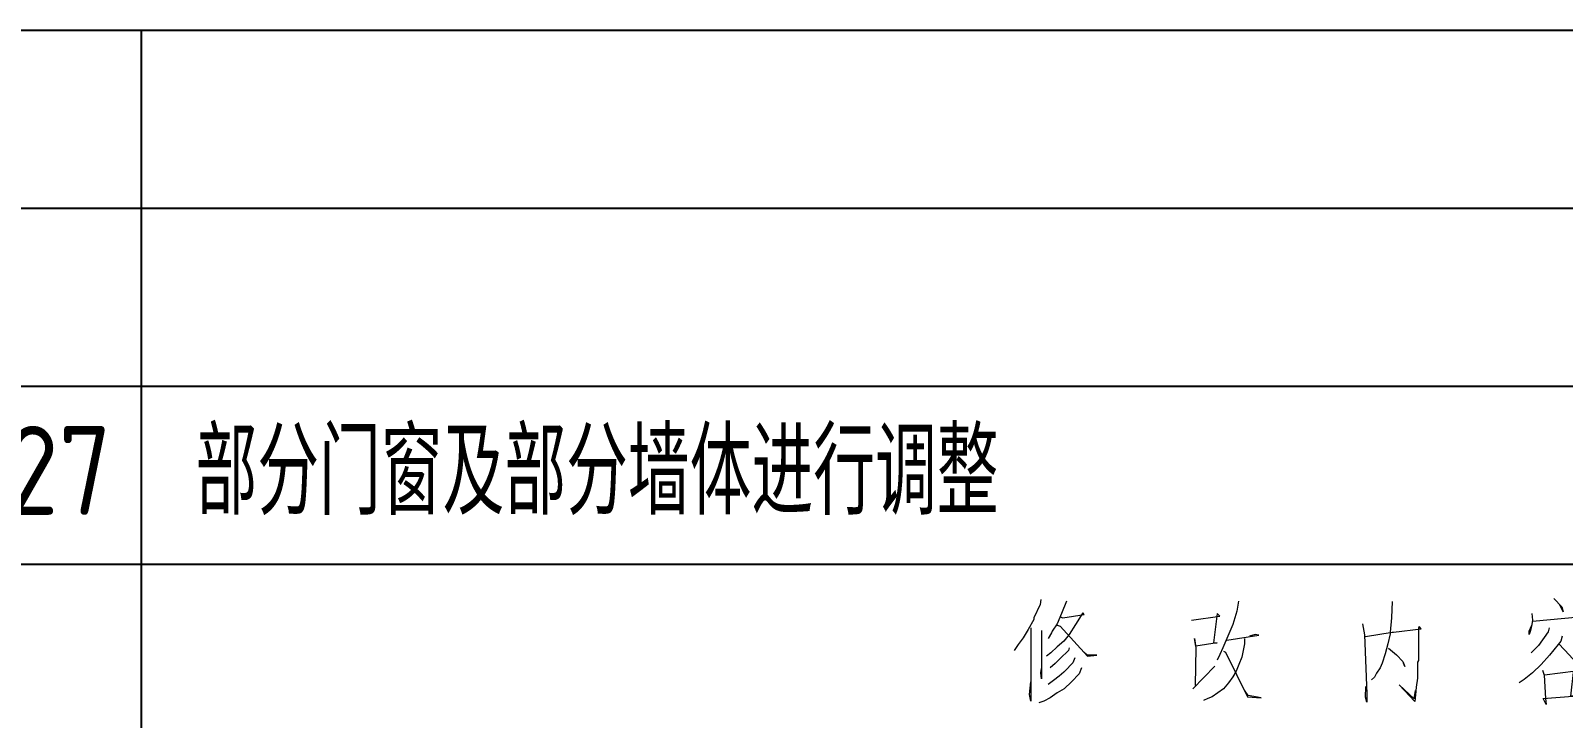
# Model space of a CAD drawing. Extents: x 93518 to 937116, y -359949 to 58022.
# Drawn here: x 752915 to 758946, y -117481 to -114775 of the extents above; entities that cross this region are included whole.
import ezdxf

# ---------------------------------------------------------------- set-up
doc = ezdxf.new("R2010")
doc.units = 0
doc.header["$LTSCALE"] = 1000
doc.header["$MEASUREMENT"] = 0
doc.layers.get('0').update_dxf_attribs({"color": 8, "linetype": 'CONTINUOUS'})
doc.layers.add('PUB_TEXT', color=8, linetype='CONTINUOUS')
doc.layers.add('Version', color=8, linetype='CONTINUOUS')
doc.styles.get("Standard").update_dxf_attribs({"font": 'GBENOR', "bigfont": 'GBCBIG'})

# ---------------------------------------------------------------- blocks, each defined once
blk = doc.blocks.new('GEDI_Version_2012')
at = {"layer": 'Version', "color": 2}
for p, q in [((0, 28), (-180, 28)), ((-145, 0), (-145, 28)), ((0, 21), (-180, 21)), ((0, 14), (-180, 14)), ((0, 7), (-180, 7))]:
    blk.add_line(p, q, dxfattribs=at)
at = {"layer": 'Version', "color": 7, "lineweight": 0}
for points in [[(-109.618, 5.624), (-109.64, 5.422), (-109.895, 4.898), (-109.895, 4.831), (-110.119, 4.442), (-110.314, 4.113), (-110.508, 3.851), (-110.673, 3.619)], [(-108.615, 5.557), (-108.81, 5.063), (-108.975, 4.666), (-109.169, 4.375), (-109.199, 4.307), (-109.334, 4.083)], [(-101.846, 5.557), (-101.905, 5.16), (-102.07, 4.636), (-102.294, 4.083), (-102.459, 3.716), (-102.571, 3.454), (-102.684, 3.23)], [(-95.794, 5.543), (-95.824, 4.892), (-95.877, 4.331), (-95.877, 4.264), (-95.959, 3.875), (-96.071, 3.478), (-96.183, 3.119), (-96.266, 2.925), (-96.408, 2.723), (-96.49, 2.558), (-96.602, 2.461)], [(-89.428, 5.654), (-89.122, 5.325), (-89.069, 5.13), (-89.211, 5.422)], [(-108.862, 4.936), (-108.75, 4.898), (-107.912, 5.033), (-107.972, 5.093), (-108.249, 4.636), (-108.503, 4.24), (-108.72, 3.978), (-108.975, 3.754), (-109.221, 3.522), (-109.394, 3.387)], [(-103.686, 4.801), (-102.571, 4.966), (-102.684, 5.063), (-102.826, 3.918), (-102.684, 3.918), (-103.521, 3.784), (-103.574, 4.083), (-103.521, 3.716), (-103.544, 2.242)], [(-90.296, 5.063), (-90.266, 4.801), (-90.296, 4.636), (-90.349, 4.405), (-90.408, 4.24), (-90.408, 4.375), (-90.296, 4.607)], [(-90.266, 4.771), (-87.872, 4.996), (-87.954, 5.063), (-88.343, 4.442)], [(-110.007, 4.509), (-110.007, 1.621), (-110.059, 1.883), (-110.007, 2.377)], [(-109.588, 4.405), (-109.588, 2.504), (-109.618, 2.736), (-109.588, 2.901)], [(-108.975, 4.607), (-108.862, 4.569), (-107.777, 3.387), (-107.411, 3.424), (-107.777, 3.424), (-107.912, 3.552)], [(-102.294, 4.015), (-101.037, 4.21), (-101.18, 4.24), (-101.404, 4.18)], [(-96.961, 4.66), (-96.879, 4.234), (-96.797, 1.907), (-96.797, 1.578), (-96.849, 1.772), (-96.827, 2.199)], [(-96.849, 4.167), (-95.794, 4.331), (-95.742, 4.331), (-94.649, 4.466), (-94.732, 4.563), (-94.762, 4.496), (-94.762, 3.807), (-94.762, 3.216), (-94.792, 3.149), (-94.792, 2.595), (-94.792, 2.528), (-94.844, 2.169), (-94.874, 1.87), (-94.904, 1.608), (-95.517, 2.266), (-94.934, 1.705), (-94.874, 2.034)], [(-89.623, 4.509), (-89.653, 4.345), (-90.042, 3.813), (-90.326, 3.522)], [(-108.503, 3.716), (-108.526, 3.619), (-108.556, 3.589), (-108.832, 3.327), (-109.057, 3.095), (-109.251, 2.931)], [(-101.599, 4.083), (-101.599, 3.881), (-101.711, 3.357), (-101.823, 3.065), (-101.928, 2.803), (-102.07, 2.571), (-102.235, 2.34), (-102.429, 2.108), (-102.654, 1.95), (-102.878, 1.786), (-103.043, 1.719), (-103.215, 1.651)], [(-95.936, 3.71), (-95.63, 3.448), (-95.375, 3.186), (-95.293, 2.984), (-95.345, 3.119)], [(-89.099, 4.18), (-89.152, 3.978), (-89.264, 3.851), (-89.6, 3.424), (-89.93, 3.065), (-90.266, 2.736), (-90.603, 2.474), (-90.798, 2.34)], [(-89.234, 3.881), (-88.815, 3.424), (-88.373, 2.931), (-88.037, 2.601), (-87.535, 2.639), (-88.067, 2.669), (-88.291, 2.863)], [(-108.279, 3.327), (-108.331, 3.192), (-108.361, 3.125), (-108.668, 2.803), (-108.72, 2.766), (-108.892, 2.601), (-109.117, 2.437), (-109.334, 2.272)], [(-102.429, 3.589), (-102.347, 3.552), (-101.486, 1.786), (-100.955, 1.748), (-101.456, 1.846), (-101.599, 2.048)], [(-108.024, 2.931), (-108.114, 2.699), (-108.413, 2.377), (-108.698, 2.108), (-108.975, 1.95), (-109.251, 1.748), (-109.506, 1.621), (-109.7, 1.554)], [(-103.634, 2.108), (-102.766, 2.998)], [(-89.877, 2.833), (-89.817, 2.639), (-89.765, 1.719), (-89.735, 1.487), (-89.847, 1.719), (-88.68, 1.816), (-88.762, 1.816), (-88.65, 2.863), (-88.568, 2.803), (-89.795, 2.639)]]:
    blk.add_lwpolyline(points, dxfattribs=at)

msp = doc.modelspace()

# ---------------------------------------------------------------- block references
at = {"xscale": 100, "yscale": 100, "zscale": 100}
msp.add_blockref('GEDI_Version_2012', (767851.4, -117574.9), dxfattribs=at)

# ---------------------------------------------------------------- texts
at = {"layer": 'PUB_TEXT'}
for s, height, p in [('2016.01.27', 350, (751518.4, -116679.9)), ('部分门窗及部分墙体进行调整', 337.589, (753563.3, -116679.9))]:
    msp.add_text(s, height=height, dxfattribs=at).set_placement(p)

doc.saveas('drawing.dxf')
